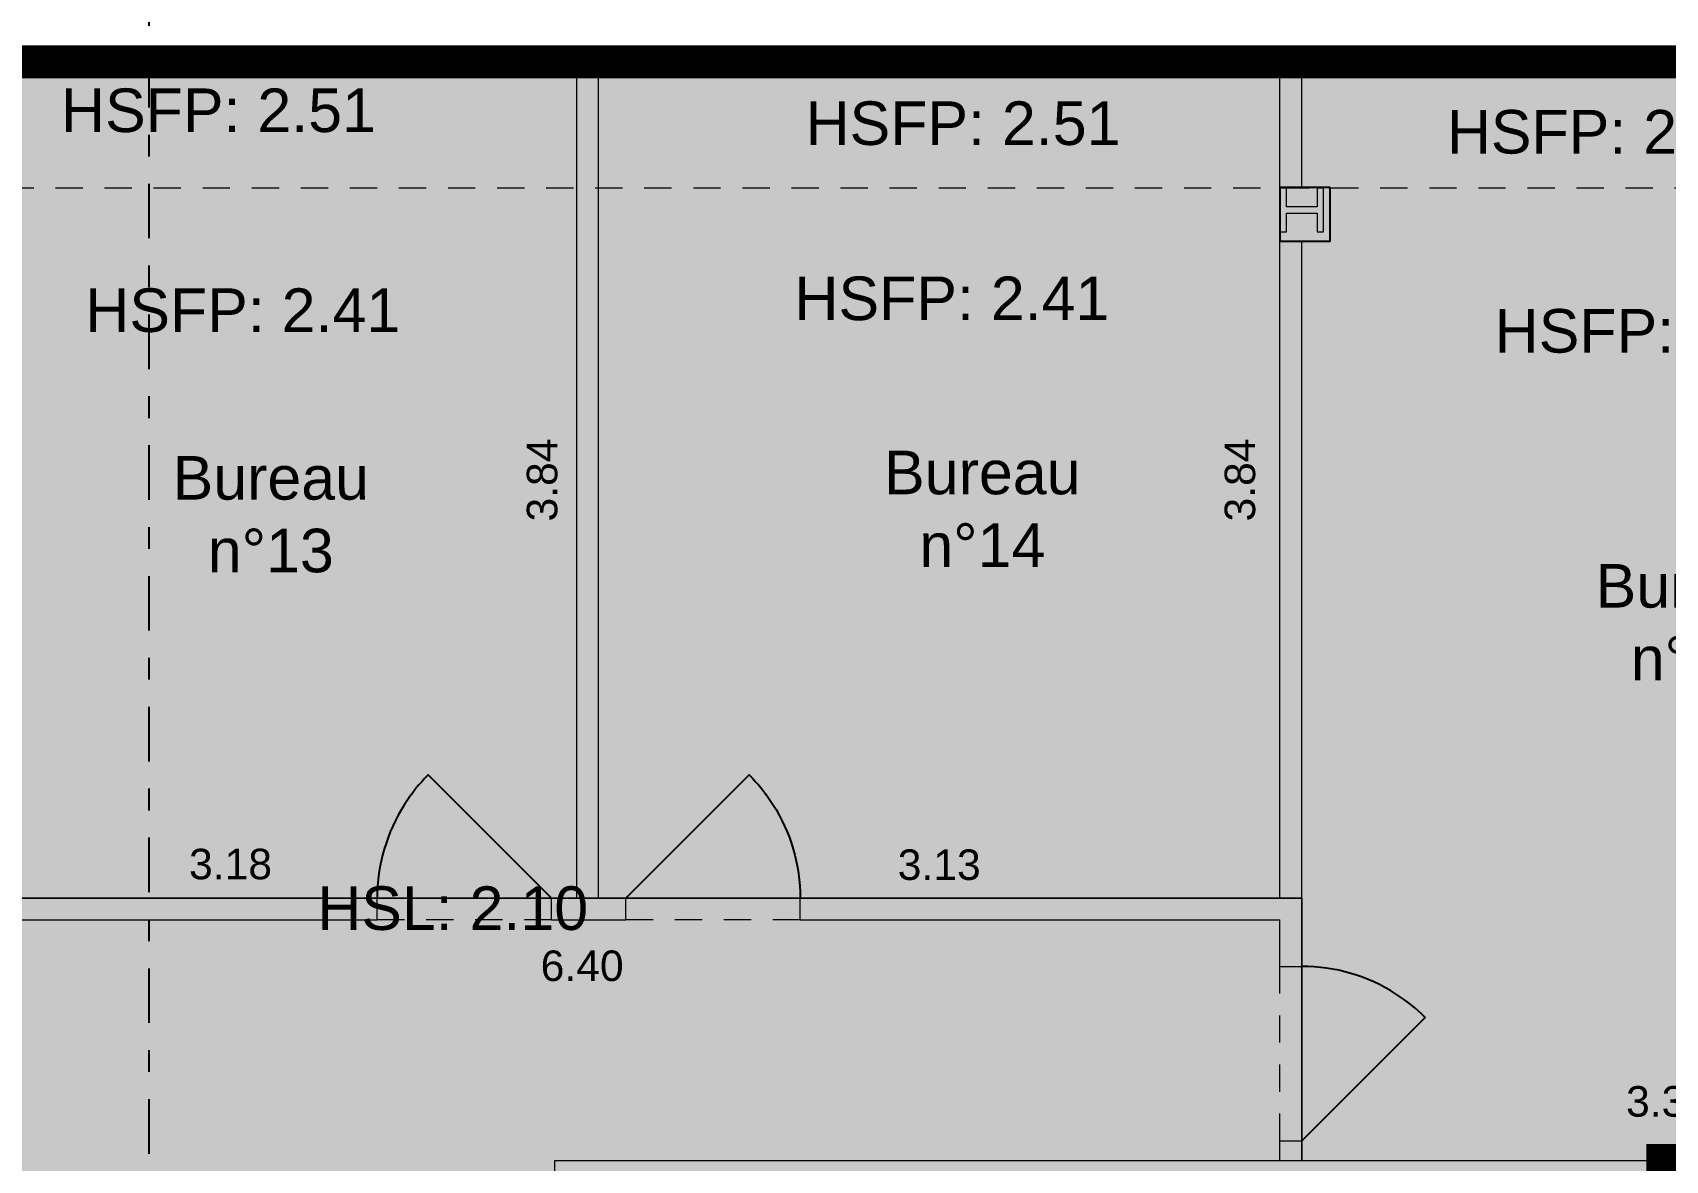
# Model space of a CAD drawing. Header units: metres. Extents: x 96 to 269, y -128 to -61.
# Drawn here: x 119.39 to 126.88, y -75.66 to -70.48 of the extents above; entities that cross this region are included whole.
import ezdxf
from ezdxf.enums import TextEntityAlignment as Align

# ---------------------------------------------------------------- set-up
doc = ezdxf.new("R2010")
doc.units = ezdxf.units.M
doc.header["$PDMODE"] = 3
doc.header["$PDSIZE"] = -2
for name, pattern in [('AXES', [2, 1.25, -0.25, 0.25, -0.25]), ('CACHE2', [0.1875, 0.125, -0.0625]), ('TIRETPT2', [0.5, 0.25, -0.125, 0, -0.125])]:
    doc.linetypes.add(name, pattern=pattern)
doc.layers.get('0').update_dxf_attribs({"linetype": 'CONTINUOUS'})
doc.layers.get('Defpoints').update_dxf_attribs({"linetype": 'CONTINUOUS'})
for name, color, linetype in [('GEX_BAT_cloison', 2, 'CONTINUOUS'), ('GEX_BAT_coffrage', 221, 'CONTINUOUS'), ('GEX_BAT_faux_plafond', 161, 'CACHE2'), ('GEX_BAT_fenetre', 4, 'CONTINUOUS'), ('GEX_BAT_linteau_cloison', 3, 'CACHE2'), ('GEX_BAT_mur', 1, 'CONTINUOUS'), ('GEX_EDS_sdp_1-SDP', 10, 'AXES'), ('GEX_EDS_sdp_teinte_contour', 11, 'CONTINUOUS'), ('GEX_MEP_trait_de_coupe', 21, 'TIRETPT2'), ('GEX_MEP_txt_cot_alti', 51, 'CONTINUOUS'), ('GEX_MEP_txt_cot_plani', 30, 'CONTINUOUS'), ('GEX_MEP_txt_designation', 7, 'CONTINUOUS')]:
    doc.layers.add(name, color=color, linetype=linetype)
for name, color, linetype, true_color in [('GEX_EDS_SU_bureau', 7, 'CONTINUOUS', 0xffdf7f), ('GEX_MEP_mur_pochage', 7, 'CONTINUOUS', 0x999999), ('GEX_MEP_ouvrant_porte', 9, 'CONTINUOUS', 0x808080)]:
    doc.layers.add(name, color=color, linetype=linetype, true_color=true_color)
doc.styles.add('G100TXT-cote', font='swissl.ttf')
doc.styles.add('G100TXT-droit', font='swissl.ttf', dxfattribs={"height": 0.2})
doc.styles.add('G100TXT-italic', font='swissli.ttf')
doc.dimstyles.new('G100COT-libre', dxfattribs={"dimtxt": 0.14, "dimasz": 0.18, "dimexe": 0.18, "dimexo": 0.2, "dimgap": 0.09, "dimtad": 0, "dimzin": 0, "dimdsep": 46, "dimtxsty": 'G100TXT-cote', "dimblk1": 'OBLIQUE', "dimblk2": 'OBLIQUE', "dimsah": 1, "dimcen": 0.09, "dimse1": 1, "dimse2": 1, "dimsd1": 1, "dimsd2": 1, "dimclrd": 252, "dimaunit": 2, "dimadec": 3, "dimazin": 0, "dimtfac": 1, "dimtix": 1, "dimtofl": 0, "dimtmove": 0, "dimatfit": 3, "dimldrblk": 'OBLIQUE', "dimfxl": 0.18, "dimtolj": 1, "dimtzin": 0, "dimarcsym": 0})

# ---------------------------------------------------------------- blocks, each defined once
blk = doc.blocks.new('*D9')
at = {"layer": 'Defpoints', "color": 0, "lineweight": 0}
for p in [(121.8875291952573, -74.29957926222754), (118.7125197111945, -74.45540649863852), (121.8875291952573, -74.45540649863833)]:
    blk.add_point(p, dxfattribs=at)
at = {"layer": 'GEX_MEP_txt_cot_plani', "color": 0, "insert": (120.3000244532259, -74.29957926222754), "char_height": 0.14, "attachment_point": 5, "style": 'G100TXT-cote'}
blk.add_mtext('\\A1;3.18', dxfattribs=at)
blk = doc.blocks.new('_OBLIQUE')
at = {"color": 0, "linetype": 'ByBlock'}
blk.add_line((-0.5, -0.5), (0.5, 0.5), dxfattribs=at)
blk = doc.blocks.new('*D10')
at = {"layer": 'Defpoints', "color": 0, "lineweight": 0}
for p in [(125.1125291952516, -74.3026304957716), (121.9875291952573, -74.4554064986383), (125.1125291952516, -74.45540649863807)]:
    blk.add_point(p, dxfattribs=at)
at = {"layer": 'GEX_MEP_txt_cot_plani', "color": 0, "insert": (123.5500291952545, -74.3026304957716), "char_height": 0.14, "attachment_point": 5, "style": 'G100TXT-cote'}
blk.add_mtext('\\A1;3.13', dxfattribs=at)
blk = doc.blocks.new('*D11')
at = {"layer": 'Defpoints', "color": 0, "lineweight": 0}
for p in [(124.9298127490618, -70.61822888838509), (125.1125291952518, -70.61822888838509), (125.1125291952516, -74.45540649863807)]:
    blk.add_point(p, dxfattribs=at)
at = {"layer": 'GEX_MEP_txt_cot_plani', "color": 0, "insert": (124.9298127490618, -72.53681769351157), "char_height": 0.14, "attachment_point": 5, "rotation": 90, "style": 'G100TXT-cote'}
blk.add_mtext('\\A1;3.84', dxfattribs=at)
blk = doc.blocks.new('*D12')
at = {"layer": 'Defpoints', "color": 0, "lineweight": 0}
for p in [(121.7296100837045, -70.61822888838532), (121.8875291952575, -70.61822888838532), (121.8875291952573, -74.45540649863833)]:
    blk.add_point(p, dxfattribs=at)
at = {"layer": 'GEX_MEP_txt_cot_plani', "color": 0, "insert": (121.7296100837045, -72.53681769351181), "char_height": 0.14, "attachment_point": 5, "rotation": 90, "style": 'G100TXT-cote'}
blk.add_mtext('\\A1;3.84', dxfattribs=at)
blk = doc.blocks.new('*D13')
at = {"layer": 'Defpoints', "color": 0, "lineweight": 0}
for p in [(128.5675197111944, -75.38847709108175), (125.2125291952516, -75.65822888838508), (128.5675197111944, -75.65822888838517)]:
    blk.add_point(p, dxfattribs=at)
at = {"layer": 'GEX_MEP_txt_cot_plani', "color": 0, "insert": (126.890024453223, -75.38847709108175), "char_height": 0.14, "attachment_point": 5, "style": 'G100TXT-cote'}
blk.add_mtext('\\A1;3.35', dxfattribs=at)
blk = doc.blocks.new('*D17')
at = {"layer": 'Defpoints', "color": 0, "lineweight": 0}
for p in [(118.7125197111945, -74.55540649863853), (125.1125291952517, -74.55540649863809), (125.1125291952517, -74.76636754931677)]:
    blk.add_point(p, dxfattribs=at)
at = {"layer": 'GEX_MEP_txt_cot_plani', "color": 0, "insert": (121.9125244532231, -74.76636754931677), "char_height": 0.14, "attachment_point": 5, "style": 'G100TXT-cote'}
blk.add_mtext('\\A1;6.40', dxfattribs=at)
blk = doc.blocks.new('*D18')
at = {"layer": 'Defpoints', "color": 0, "lineweight": 0}
for p in [(119.4307394154024, -74.55540649863848), (119.5582939218441, -74.55540649863848), (119.4307394154027, -79.87040649863812)]:
    blk.add_point(p, dxfattribs=at)
at = {"layer": 'GEX_MEP_txt_cot_plani', "color": 0, "insert": (119.5582939218441, -77.21290649863828), "char_height": 0.14, "attachment_point": 5, "rotation": 90, "style": 'G100TXT-cote'}
blk.add_mtext('\\A1;5.32', dxfattribs=at)

msp = doc.modelspace()

# ---------------------------------------------------------------- hatches: boundary and pattern name
at = {"layer": 'GEX_EDS_sdp_teinte_contour', "lineweight": 0}
h = msp.add_hatch(color=256, dxfattribs=at)
edge = h.paths.add_edge_path()
edge.add_line((115.4625279583747, -70.61822888838573), (115.4625279583746, -71.24402129962621))
edge.add_line((115.4625279583746, -71.24402129962621), (115.6025279583746, -71.2440212996262))
edge.add_line((115.6025279583746, -71.2440212996262), (115.6025279583746, -71.49402129962621))
edge.add_line((115.6025279583746, -71.49402129962621), (115.4325197111948, -71.4940212996263))
edge.add_line((115.4325197111948, -71.4940212996263), (115.4325197111946, -75.60402129962623))
edge.add_line((115.4325197111946, -75.60402129962623), (115.6825291952573, -75.60402129962621))
edge.add_line((115.6825291952573, -75.60402129962621), (115.6825291952573, -76.50830089167971))
edge.add_line((115.6825291952573, -76.50830089167971), (115.6075291952573, -76.50830089167971))
edge.add_line((115.6075291952573, -76.50830089167971), (115.6075291952563, -80.95612328142417))
edge.add_line((115.6075291952563, -80.95612328142417), (115.6703413887801, -80.95612328142414))
edge.add_line((115.6703413887801, -80.95612328142414), (115.6703413887801, -81.31612328142415))
edge.add_line((115.6703413887801, -81.31612328142415), (115.4303413887801, -81.31612328142415))
edge.add_line((115.4303413887801, -81.31612328142415), (115.4303413887799, -84.04612328142416))
edge.add_line((115.4303413887799, -84.04612328142416), (115.6075291952572, -84.04612328142417))
edge.add_line((115.6075291952572, -84.04612328142417), (115.6075291952572, -84.3161232814241))
edge.add_line((115.6075291952572, -84.3161232814241), (115.43034138878, -84.31612328142745))
edge.add_line((115.43034138878, -84.31612328142745), (115.4303413887801, -85.11612328142401))
edge.add_line((115.4303413887801, -85.11612328142401), (128.478383598368, -85.11612328142556))
edge.add_line((128.478383598368, -85.11612328142556), (128.4803319047173, -84.30612328142435))
edge.add_line((128.4803319047173, -84.30612328142435), (128.3803319047172, -84.30612328142432))
edge.add_line((128.3803319047172, -84.30612328142432), (128.3803319047173, -84.00322888838285))
edge.add_line((128.3803319047173, -84.00322888838285), (128.5603319047177, -84.00322888838282))
edge.add_line((128.5603319047177, -84.00322888838282), (128.5603319047173, -81.26322888838352))
edge.add_line((128.5603319047173, -81.26322888838352), (126.8685260406911, -81.26322888838317))
edge.add_line((126.8685260406911, -81.26322888838317), (126.8639727397105, -81.0201321546621))
edge.add_arc((126.8639727397105, -79.45013215466209), 1.570000000000007, 270.0000000000021, 449.8702101483278)
edge.add_line((126.8675291952572, -77.8801361828125), (126.8675291952571, -75.65822888838497))
edge.add_line((126.8675291952571, -75.65822888838497), (128.5675197111858, -75.6582327309888))
edge.add_line((128.5675197111858, -75.6582327309888), (128.5675291952574, -71.46242369065052))
edge.add_line((128.5675291952574, -71.46242369065052), (128.3975291952574, -71.46242369065054))
edge.add_line((128.3975291952574, -71.46242369065054), (128.3975291952574, -71.19822888838515))
edge.add_line((128.3975291952574, -71.19822888838515), (128.4850292633313, -71.19822888838515))
edge.add_line((128.4850292633313, -71.19822888838515), (128.4850292633313, -70.61822888838486))
edge.add_line((128.4850292633313, -70.61822888838486), (115.4625279583747, -70.61822888838573))
at = {"layer": 'GEX_EDS_SU_bureau', "lineweight": 0}
h = msp.add_hatch(color=256, dxfattribs=at)
h.paths.add_polyline_path([(128.5675291952574, -71.46242369065052), (128.3975291952574, -71.46242369065054), (128.3975291952573, -71.19822888838515), (128.4850292633313, -71.19822888838513), (128.4850292633313, -70.61822888838486), (115.4625279583747, -70.61822888838573), (115.4625279583746, -71.24402129962621), (115.6025279583746, -71.24402129962621), (115.6025279583746, -71.49402129962621), (115.4325291952572, -71.4940212996263), (115.4325291952575, -75.60402129962623), (115.6075291952573, -75.60402129962621), (115.6075291952573, -76.50830089167971), (115.6075291952572, -80.95612328142417), (115.6703413887801, -80.95612328142418), (115.6703413887801, -81.31612328142415), (115.4303413887801, -81.31612328142415), (115.4303413887799, -84.04612328142416), (115.6075291952572, -84.04612328142417), (115.6075291952572, -84.3161232814241), (115.43034138878, -84.31612328142404), (115.4203413887801, -85.11612328142401), (128.4803319047172, -85.11612328142422), (128.480331904717, -84.30612328142435), (128.3803319047172, -84.30612328142436), (128.3803319047173, -84.00322888838285), (128.5603319047177, -84.00322888838282), (128.56034138878, -81.26322888838337), (121.382529195257, -81.26322888838264), (121.3825291952571, -80.7004064986386), (121.4525291952571, -80.7004064986386), (121.4525291952571, -80.1504064986384), (121.3825291952571, -80.1504064986384), (121.3825291952571, -79.97040649863845), (118.6125197111939, -79.97040649863801), (118.6125197111945, -74.45540649863852), (125.2125291952516, -74.45540649863882), (125.2125291952516, -75.65822888838522), (128.5675197111944, -75.65822888838517)])
h.paths.add_polyline_path([(118.8725197111946, -71.23040649863853), (118.6125197111946, -71.23040649863853), (118.6125197111946, -71.47040649863855), (118.8725197111946, -71.47040649863855)], flags=16)
h.paths.add_polyline_path([(125.3425291952518, -71.19540649863819), (125.1125291952518, -71.19540649863819), (125.1125291952518, -71.44242369065051), (125.3425291952518, -71.44242369065051)], flags=16)
h.paths.add_polyline_path([(125.32534138878, -84.05540649863859), (125.2953413887801, -84.05540649863859), (125.2953413887801, -84.14040649863861), (125.1553413887801, -84.14040649863861), (125.1553413887801, -84.05540649863859), (125.1253413887801, -84.0554064986386), (125.1253413887801, -84.2554064986386), (125.1553413887801, -84.25540649863859), (125.1553413887801, -84.17040649863861), (125.2953413887801, -84.17040649863861), (125.2953413887801, -84.25540649863859), (125.3253413887801, -84.25540649863859)], flags=16)
h.paths.add_polyline_path([(118.8303413887722, -84.05040649910454), (118.8003413887722, -84.05040649910443), (118.8003413887722, -84.13540649863846), (118.6603413887722, -84.13540649863846), (118.6603413887722, -84.05040649910448), (118.6303413887721, -84.05040649910443), (118.6303413887742, -84.25040649910441), (118.6603413887743, -84.25040649863841), (118.6603413887722, -84.16540649910453), (118.8003413887742, -84.16540649910444), (118.8003413887743, -84.25040649910447), (118.8303413887743, -84.25040649910441)], flags=16)
msp.add_hatch(color=256, dxfattribs=at).paths.add_polyline_path([(121.7875291952573, -75.6582288883853), (125.2125291952516, -75.65822888838522), (125.2125291952516, -74.45540649863882), (118.6125197111945, -74.45540649863852), (118.6125197111939, -79.97040649863801), (121.3825291952571, -79.97040649863845), (121.382529195257, -79.23040649863847), (121.9239727397105, -79.23040649863849), (121.9239727397105, -76.21540649865454), (121.7875291952573, -76.21540649865454)], flags=17)
at = {"layer": 'GEX_MEP_mur_pochage', "lineweight": 0}
h = msp.add_hatch(color=256, dxfattribs=at)
h.dxf.hatch_style = 1
h.paths.add_polyline_path([(129.0136748140202, -70.2529357373112), (128.3779277907005, -70.2529357373112), (128.3779277907005, -70.61822888838486), (128.4850292633313, -70.61822888838486), (128.4850292633313, -71.19822888838513), (128.3975291952574, -71.19822888838515), (128.3975291952574, -71.46242369065054), (128.5675291952574, -71.46242369065052), (128.5675291952572, -75.65822888838485), (121.7875291952573, -75.6582288883853), (121.7875291952572, -76.21540649865454), (121.9239727397106, -76.21540649865454), (121.9239727397106, -77.73040649863847), (122.0639727397106, -77.73040649863844), (122.0639727397106, -77.67040649863839), (124.0139727397106, -77.67040649863841), (124.0139727397106, -77.53040649863841), (122.0639727397106, -77.53040649863838), (122.0639727397106, -75.9204064986385), (124.7739727397107, -75.9204064986385), (124.7739727397107, -77.53040649863843), (124.7139727397106, -77.53040649863841), (124.7139727397106, -77.67040649863841), (124.9539727397106, -77.67040649863843), (124.9539727397106, -77.53040649863843), (124.9139727397107, -77.53040649863843), (124.9139727397107, -75.9204064986385), (126.8675291952572, -75.92040649863851), (126.8675291952572, -77.53040649863844), (125.6539727397106, -77.53040649863844), (125.6539727397106, -77.67040649863844), (126.8675291952572, -77.67040649863846), (126.8675291952572, -77.8801361828125, -2.410351800652942), (125.2939727397105, -79.45013215466193), (125.2939727397105, -79.17040649863813), (125.1239727397105, -79.17040649863813), (125.1239727397105, -79.2304064986381), (124.7175291952573, -79.23040649863813), (124.7175291952574, -79.37040649863816), (124.9775291952574, -79.37040649863808), (124.9775291952574, -81.11322888838264), (122.077529195257, -81.11322888838264), (122.0775291952574, -79.37040649863829), (122.4075291952574, -79.37040649863829), (122.4075291952574, -79.23040649863829), (122.0639727397105, -79.2304064986383), (122.0639727397106, -79.16040649863845), (121.9239727397105, -79.16040649863845), (121.9239727397105, -81.2632288883826), (128.5603319047173, -81.26322888838337), (128.5603319047177, -84.0032288883829), (128.3803319047172, -84.00322888838285), (128.3803319047172, -84.30612328142436), (128.56034138878, -84.30612328142433), (128.56034138878, -85.11612328142556), (128.4964258079556, -85.11612328142556), (128.4964258079556, -85.18150170111286), (128.4885970958586, -85.23238832974363), (129.0136748140202, -85.2323883297437), (129.0136748140202, -81.00105127812988), (127.839433998796, -81.00105127812975, 0.696912166845738), (127.1297068055108, -77.63732764181809), (127.1297068055108, -75.92040649863849), (129.0136748140202, -75.9204064986385)])
h.paths.add_polyline_path([(125.2397068055109, -80.29785555914795, 0.1328569465776412), (125.8885114806247, -81.00105127812952), (125.239706805511, -81.00105127812947)], flags=16)
h = msp.add_hatch(color=256, dxfattribs=at)
h.dxf.hatch_style = 1
h.paths.add_polyline_path([(125.3125291952518, -71.19822888893162), (125.2825291952518, -71.19822888893165), (125.2825291952518, -71.2832288889316), (125.1425291952519, -71.2832288889317), (125.1425291952519, -71.19822888893161), (125.1125291952517, -71.19822888893161), (125.1125291952519, -71.39822888893156), (125.1425291952519, -71.3982288889315), (125.1425291952519, -71.31322888893163), (125.2825291952518, -71.31322888893155), (125.2825291952518, -71.39822888893156), (125.3125291952518, -71.39822888893156)])
h.paths.add_polyline_path([(118.8125197111942, -71.25822888846415), (118.7825197111946, -71.25822888846415), (118.7825197111946, -71.34322888846418), (118.6425197111946, -71.34322888846413), (118.6425197111948, -71.25822888846415), (118.6125197111945, -71.25822888846416), (118.6125197111946, -71.45822888846413), (118.6425197111946, -71.45822888846413), (118.6425197111946, -71.3732288884641), (118.7825197111946, -71.3732288884641), (118.7825197111946, -71.45822888846413), (118.8125197111946, -71.45822888846408)])

# ---------------------------------------------------------------- linework, layer by layer
at = {"layer": 'GEX_BAT_cloison', "lineweight": 0}
for p, q in [((121.8875291952573, -74.45540649863833), (121.8875291952573, -70.61822888838532)), ((121.9875291952573, -74.4554064986383), (121.9875291952573, -70.6182288883853)), ((125.1125291952518, -71.19540649863822), (125.1125291952518, -70.61822888838509)), ((125.2125291952518, -71.1954064986382), (125.2125291952518, -70.61822888838509)), ((125.1125291952516, -74.45540649863807), (125.1125291952516, -71.44242369065051)), ((125.2125291952516, -74.7682288883851), (125.2125291952516, -71.4424236906505)), ((118.7125197111945, -74.45540649863852), (120.9725291952573, -74.45540649863852)), ((120.9725291952573, -74.55540649863852), (120.9725291952573, -74.45540649863838)), ((121.7725291952573, -74.55540649863832), (121.7725291952573, -74.45540649863833)), ((121.7725291952573, -74.45540649863833), (121.8875291952573, -74.45540649863833)), ((121.9875291952573, -74.4554064986383), (122.1125291952573, -74.4554064986383)), ((122.1125291952573, -74.55540649863852), (122.1125291952573, -74.45540649863828)), ((122.9125291952573, -74.55540649863852), (122.9125291952573, -74.45540649863824)), ((122.9125291952573, -74.45540649863824), (125.1125291952516, -74.45540649863824)), ((118.7125197111945, -74.55540649863853), (120.9725291952573, -74.55540649863853)), ((121.7725291952573, -74.55540649863832), (122.1125291952573, -74.55540649863832)), ((122.9125291952573, -74.55540649863823), (125.1125291952517, -74.55540649863823)), ((125.1125291952517, -74.7682288883851), (125.1125291952517, -74.55540649863809)), ((125.1125291952516, -74.7682288883851), (125.2125291952516, -74.7682288883851)), ((125.1125291952516, -75.65822888838382), (125.1125291952516, -75.5682288883851)), ((125.1125291952516, -75.56822888838508), (125.2125291952516, -75.56822888838508)), ((125.2125291952516, -75.65822888838385), (125.2125291952516, -75.5682288883851))]:
    msp.add_line(p, q, dxfattribs=at)
at = {"layer": 'GEX_BAT_coffrage'}
for p, q in [((125.3425291952518, -71.19540649863819), (125.1125291952518, -71.19540649863819)), ((125.1125291952517, -71.19540649863822), (125.1125291952517, -71.44242369065051)), ((125.3425291952518, -71.44242369065049), (125.3425291952518, -71.19540649863818)), ((125.3425291952518, -71.44242369065049), (125.1125291952518, -71.44242369065049))]:
    msp.add_line(p, q, dxfattribs=at)
at = {"layer": 'GEX_BAT_faux_plafond', "lineweight": 0}
msp.add_lwpolyline([(128.3975291952574, -71.19822888838512), (115.4625279583747, -71.19822888838512)], dxfattribs=at)
at = {"layer": 'GEX_BAT_fenetre'}
for p, q in [((115.5218484754971, -70.55822888838571), (128.3779277907005, -70.55822888838571)), ((115.5218484754971, -70.61822888838572), (128.3779277907005, -70.61822888838572))]:
    msp.add_line(p, q, dxfattribs=at)
at = {"layer": 'GEX_BAT_linteau_cloison', "lineweight": 0}
for p, q in [((120.9725291952573, -74.45540649863838), (121.7725291952573, -74.45540649863838)), ((122.1125291952573, -74.45540649863828), (122.9125291952573, -74.45540649863828)), ((121.7725291952573, -74.55540649863832), (120.9725291952573, -74.55540649863832)), ((122.9125291952573, -74.55540649863852), (122.1125291952573, -74.55540649863852)), ((125.1125291952516, -75.56822888838508), (125.1125291952516, -74.7682288883851)), ((125.2125291952516, -74.7682288883851), (125.2125291952516, -75.56822888838508))]:
    msp.add_line(p, q, dxfattribs=at)
at = {"layer": 'GEX_BAT_mur', "lineweight": 0}
for p, q in [((125.1125291952517, -71.19822888893161), (125.1125291952517, -71.39822888893156)), ((125.1425291952519, -71.19822888893161), (125.1125291952517, -71.19822888893161)), ((125.1425291952519, -71.2832288889317), (125.1425291952519, -71.19822888893161)), ((125.3125291952518, -71.19822888893162), (125.2825291952518, -71.19822888893162)), ((125.2825291952518, -71.19822888893165), (125.2825291952518, -71.2832288889316)), ((125.3125291952518, -71.39822888893156), (125.3125291952518, -71.19822888893162)), ((125.2825291952518, -71.2832288889316), (125.1425291952519, -71.2832288889316)), ((125.1425291952519, -71.3982288889315), (125.1425291952519, -71.31322888893163)), ((125.1425291952519, -71.31322888893163), (125.2825291952518, -71.31322888893163)), ((125.2825291952518, -71.31322888893155), (125.2825291952518, -71.39822888893156)), ((125.1125291952519, -71.39822888893156), (125.1425291952519, -71.39822888893156)), ((125.2825291952518, -71.39822888893156), (125.3125291952518, -71.39822888893156))]:
    msp.add_line(p, q, dxfattribs=at)
at = {"layer": 'GEX_EDS_sdp_1-SDP', "color": 1, "lineweight": 0, "true_color": 0xff0000, "const_width": 0.15, "flags": 128}
msp.add_lwpolyline([(115.4625279583747, -70.61822888838573), (115.4625279583747, -71.24402129962621), (115.6025279583746, -71.24402129962621), (115.6025279583746, -71.49402129962621), (115.4325197111948, -71.49402129962621), (115.4325197111948, -75.60402129962623), (115.6075291952573, -75.60402129962623), (115.6075291952573, -76.50830089167972), (115.6075291952573, -76.50830089167972), (115.6075291952573, -80.95612328142417), (115.6703413887801, -80.95612328142417), (115.6703413887801, -81.31612328142415), (115.4303413887801, -81.31612328142415), (115.4303413887801, -84.04612328142416), (115.6075291952572, -84.04612328142416), (115.6075291952572, -84.3161232814241), (115.43034138878, -84.31612328142745), (115.43034138878, -85.11612328142401), (128.478383598368, -85.11612328142556), (128.4803319047173, -84.30612328142435), (128.3803319047172, -84.30612328142435), (128.3803319047172, -84.00322888838285), (128.5603319047177, -84.00322888838285), (128.5603319047177, -81.26322888838352), (126.8685260406911, -81.26322888838352), (126.8639727397105, -81.0201321546621, 0.9988680108178136), (126.8675291952572, -77.8801361828125), (126.8675291952572, -75.65822888838497), (128.5675197111858, -75.6582327309888), (128.5675291952574, -71.46242369065052), (128.3975291952574, -71.46242369065052), (128.3975291952574, -71.19822888838515), (128.4850292633313, -71.19822888838515), (128.4850292633313, -70.61822888838486)], format="xyb", close=True, dxfattribs=at)
at = {"layer": 'GEX_EDS_SU_bureau', "lineweight": 0, "flags": 128}
msp.add_lwpolyline([(118.6125197111939, -74.45540649863852), (125.2125291952516, -74.45540649863852), (125.2125291952516, -75.65822888838522), (128.5675197111944, -75.65822888838522), (128.5675291952574, -71.46242369065052), (128.3975291952574, -71.46242369065052), (128.3975291952574, -71.19822888838515), (128.4850292633313, -71.19822888838515), (128.4850292633313, -70.61822888838486), (115.4625279583747, -70.61822888838486)], dxfattribs=at)
at = {"layer": 'GEX_EDS_SU_bureau', "lineweight": 0}
msp.add_lwpolyline([(125.3425291952518, -71.19540649863819), (125.1125291952518, -71.19540649863819), (125.1125291952518, -71.44242369065051), (125.3425291952518, -71.44242369065051)], close=True, dxfattribs=at)
at = {"layer": 'GEX_EDS_SU_bureau', "lineweight": 0, "flags": 128}
msp.add_lwpolyline([(121.7875291952573, -75.6582288883853), (125.2125291952516, -75.6582288883853), (125.2125291952516, -74.45540649863882), (118.6125197111945, -74.45540649863882), (118.6125197111945, -79.97040649863801), (121.3825291952571, -79.97040649863801), (121.3825291952571, -79.23040649863847), (121.9239727397105, -79.23040649863847), (121.9239727397105, -76.21540649865454), (121.7875291952573, -76.21540649865454)], close=True, dxfattribs=at)
at = {"layer": 'GEX_MEP_ouvrant_porte'}
for points in [[(121.7725291952573, -74.45540649863833), (121.2068437705657, -73.88972107347604, 0.05432790184915497), (121.0982754796856, -74.02484648285738, 0.1430387188211129), (120.9725291952573, -74.4554064986389, 0.1430387188211129)], [(122.1125291952573, -74.45540649863828), (122.6782146199485, -73.88972107347564, -0.05432790184915497), (122.7867829108288, -74.0248464828569, -0.1430387188211129), (122.9125291952573, -74.45540649863835, -0.1430387188211129)], [(125.2125291952516, -75.56822888838508), (125.7782146204143, -75.00254346369391, 0.05432790184915497), (125.6430892110331, -74.8939751728137, 0.1430387188211129), (125.2125291952516, -74.7682288883851, 0.1430387188211129)]]:
    msp.add_lwpolyline(points, format="xyb", dxfattribs=at)
at = {"layer": 'GEX_MEP_trait_de_coupe'}
msp.add_line((119.9251283574318, -68.17773023987536), (119.92512835743, -89.14698638267055), dxfattribs=at)

# ---------------------------------------------------------------- texts
at = {"layer": 'GEX_MEP_txt_cot_alti', "style": 'G100TXT-italic'}
for s, p in [('HSFP: 2.51', (120.9669030801101, -70.84050395732304)), ('HSFP: 2.51', (124.3812119277735, -70.89971162520159)), ('HSFP: 2.51', (127.3218594324084, -70.93918340378728)), ('HSFP: 2.41', (124.3302475954745, -71.7033920190703)), ('HSFP: 2.41', (121.0782664372449, -71.7575917050408)), ('HSFP: 2.41', (127.5415789892263, -71.85244115548916)), ('HSL: 2.10', (121.9400098540698, -74.50106262302945))]:
    msp.add_text(s, height=0.1999999999999999, dxfattribs=at).set_placement(p, align=Align.MIDDLE_RIGHT)
at = {"layer": 'GEX_MEP_txt_designation', "char_height": 0.2, "width": 0.8201384929125197, "attachment_point": 5, "style": 'G100TXT-droit'}
for s, insert in [('Bureau n°13', (120.4847560976475, -72.69500407912459)), ('Bureau n°14', (123.7476044835282, -72.66893222443012)), ('Bureau n°15', (127.0104565751319, -73.19035046169209))]:
    msp.add_mtext(s, dxfattribs=dict(at, insert=insert))

# ---------------------------------------------------------------- dimensions: what is measured, and where the dimension line sits
at = {"layer": 'GEX_MEP_txt_cot_plani'}
for base, p1, p2, picture, middle in [((121.7296100837045, -70.61822888838532), (121.8875291952573, -74.45540649863833), (121.8875291952575, -70.61822888838532), '*D12', (121.7296100837045, -72.53681769351181)), ((124.9298127490618, -70.61822888838509), (125.1125291952516, -74.45540649863807), (125.1125291952518, -70.61822888838509), '*D11', (124.9298127490618, -72.53681769351157)), ((119.5582939218441, -74.55540649863848), (119.4307394154027, -79.87040649863812), (119.4307394154024, -74.55540649863848), '*D18', (119.5582939218441, -77.21290649863828))]:
    dim = msp.add_linear_dim(base=base, p1=p1, p2=p2, angle=90, dimstyle='G100COT-libre', dxfattribs=at)
    dim.commit()
    dim.dimension.update_dxf_attribs({"geometry": picture, "text_midpoint": middle})
for base, p1, p2, picture, middle in [((121.8875291952573, -74.29957926222754), (118.7125197111945, -74.45540649863852), (121.8875291952573, -74.45540649863833), '*D9', (120.3000244532259, -74.29957926222754)), ((125.1125291952516, -74.3026304957716), (121.9875291952573, -74.4554064986383), (125.1125291952516, -74.45540649863807), '*D10', (123.5500291952545, -74.3026304957716)), ((125.1125291952517, -74.76636754931677), (118.7125197111945, -74.55540649863853), (125.1125291952517, -74.55540649863809), '*D17', (121.9125244532231, -74.76636754931677)), ((128.5675197111944, -75.38847709108175), (125.2125291952516, -75.65822888838508), (128.5675197111944, -75.65822888838517), '*D13', (126.890024453223, -75.38847709108175))]:
    dim = msp.add_linear_dim(base=base, p1=p1, p2=p2, dimstyle='G100COT-libre', dxfattribs=at)
    dim.commit()
    dim.dimension.update_dxf_attribs({"geometry": picture, "text_midpoint": middle})

doc.saveas('drawing.dxf')
